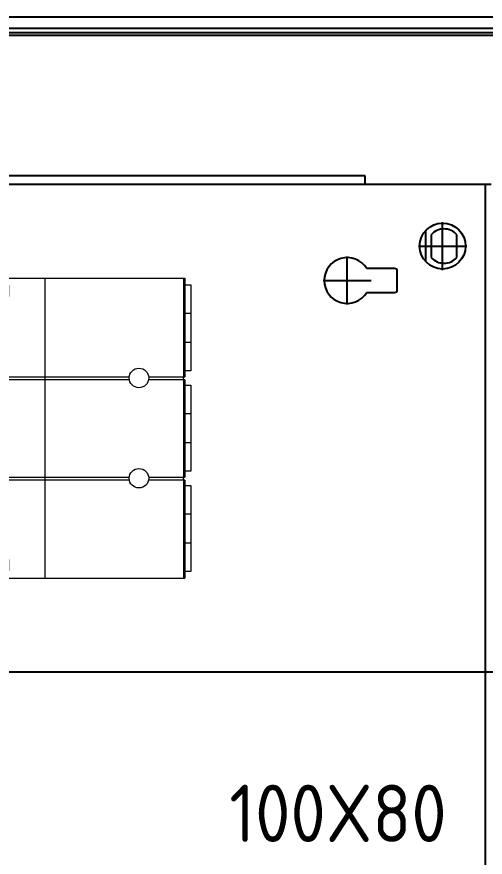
# Model space of a CAD drawing. Header units: millimetres. Extents: x 37984 to 70752, y 14140 to 37584.
# Drawn here: x 39397.6 to 39561, y 28474.7 to 28767.9 of the extents above; entities that cross this region are included whole.
import ezdxf

# ---------------------------------------------------------------- set-up
doc = ezdxf.new("R2010")
doc.units = ezdxf.units.MM
doc.layers.add('! NO PLOT !', color=7, linetype='Continuous', true_color=0xff75dd, plot=False)
doc.layers.add('000-PI-Oprema', color=30, linetype='Continuous', lineweight=5)
doc.layers.add('000-PI-ORMAR', color=2, linetype='Continuous')
doc.layers.add('002-PI-Kabelska kanalica', color=150, linetype='Continuous')
doc.styles.add('PI0', font='isocpeur.ttf', dxfattribs={"width": 0.9})

# ---------------------------------------------------------------- blocks, each defined once
blk = doc.blocks.new('*U527')
at = {"layer": '002-PI-Kabelska kanalica'}
blk.add_line((-20, -100), (-20, 791), dxfattribs=at)
blk = doc.blocks.new('8606.000_montažna')
at = {"layer": '! NO PLOT !'}
for p, q in [((51165.39, 38419.52), (51165.39, 38436.32)), ((51159.39, 38433.21), (51159.39, 38422.63)), ((51161.39, 38431.89), (51161.39, 38423.95)), ((51170.39, 38423.95), (51170.39, 38431.89)), ((51156.99, 38427.92), (51173.79, 38427.92)), ((51132.09, 38407.52), (51132.09, 38424.32)), ((51148.59, 38420.12), (51138.9, 38420.12)), ((51149.59, 38412.72), (51149.59, 38419.12)), ((51123.69, 38415.92), (51140.49, 38415.92)), ((51138.9, 38411.72), (51148.59, 38411.72))]:
    blk.add_line(p, q, dxfattribs=at)
blk.add_circle((51165.39, 38427.92), 8, dxfattribs=at)
for centre, radius, start, end in [((51165.89, 38427.92), 6, 41.4096, 138.5904), ((51132.09, 38415.92), 8, 31.6682, 328.3318), ((51165.89, 38427.92), 6, 221.4096, 318.5904), ((51148.59, 38419.12), 1, 0, 90), ((51148.59, 38412.72), 1, 270, 0)]:
    blk.add_arc(centre, radius, start, end, dxfattribs=at)
at = {"layer": '000-PI-ORMAR'}
for p, q in [((51138.39, 38452.42), (50727.39, 38452.42)), ((51138.39, 38449.42), (51138.39, 38452.42)), ((51138.39, 38449.42), (50727.39, 38449.42)), ((51182.39, 38449.42), (51138.39, 38449.42))]:
    blk.add_line(p, q, dxfattribs=at)
blk = doc.blocks.new('spojnica')
at = {"layer": '! NO PLOT !', "transparency": 33554687}
blk.add_line((44763.49, 28809.4), (44763.49, 26919.4), dxfattribs=at)
blk = doc.blocks.new('LV429517')
at = {"layer": '000-PI-Oprema'}
for p, q in [((47879.24, 38468.75), (47879.24, 38470.9)), ((47879.24, 38470.9), (47909.24, 38470.9)), ((47889.24, 38470.9), (47889.24, 38468.75)), ((47899.24, 38468.75), (47899.24, 38470.9)), ((47909.24, 38470.9), (47909.24, 38468.75)), ((47914.24, 38468.75), (47914.24, 38470.9)), ((47914.24, 38470.9), (47944.24, 38470.9)), ((47924.24, 38470.9), (47924.24, 38468.75)), ((47934.24, 38468.75), (47934.24, 38470.9)), ((47944.24, 38470.9), (47944.24, 38468.75)), ((47949.24, 38468.75), (47949.24, 38470.9)), ((47949.24, 38470.9), (47979.24, 38470.9)), ((47959.24, 38470.9), (47959.24, 38468.75)), ((47969.24, 38468.75), (47969.24, 38470.9)), ((47979.24, 38470.9), (47979.24, 38468.75)), ((47876.89, 38393.35), (47876.89, 38468.75)), ((47876.89, 38468.75), (47911.36, 38468.75)), ((47876.89, 38468.26), (47911.36, 38468.26)), ((47911.36, 38456.13), (47911.36, 38468.75)), ((47911.36, 38468.15), (47912.36, 38468.15)), ((47912.36, 38468.75), (47912.36, 38456.09)), ((47912.36, 38468.75), (47946.36, 38468.75)), ((47912.36, 38468.26), (47946.36, 38468.26)), ((47946.36, 38456.13), (47946.36, 38468.75)), ((47946.36, 38468.15), (47947.36, 38468.15)), ((47947.36, 38468.75), (47947.36, 38456.09)), ((47947.36, 38468.75), (47981.59, 38468.75)), ((47947.36, 38468.26), (47981.59, 38468.26)), ((47981.59, 38393.35), (47981.59, 38468.75)), ((47911.36, 38396.65), (47911.36, 38449.37)), ((47912.36, 38449.41), (47912.36, 38396.65)), ((47946.36, 38396.65), (47946.36, 38449.37)), ((47947.36, 38449.41), (47947.36, 38396.65)), ((47981.59, 38420), (47876.89, 38420)), ((47879.39, 38407.3), (47879.39, 38406.05)), ((47883.39, 38407.3), (47879.39, 38407.3)), ((47880.59, 38405.31), (47880.59, 38406.3)), ((47880.59, 38406.3), (47882.19, 38406.3)), ((47882.19, 38406.3), (47882.19, 38405.31)), ((47883.39, 38406.05), (47883.39, 38407.3)), ((47979.09, 38407.3), (47975.09, 38407.3)), ((47975.09, 38407.3), (47975.09, 38406.05)), ((47976.29, 38406.3), (47977.89, 38406.3)), ((47976.29, 38405.31), (47976.29, 38406.3)), ((47977.89, 38406.3), (47977.89, 38405.31)), ((47979.09, 38406.05), (47979.09, 38407.3)), ((47943.74, 38403.6), (47934.74, 38403.6)), ((47934.74, 38403.6), (47934.74, 38398.4)), ((47943.74, 38398.4), (47943.74, 38403.6)), ((47958.74, 38403.6), (47949.74, 38403.6)), ((47949.74, 38403.6), (47949.74, 38398.4)), ((47958.74, 38398.4), (47958.74, 38403.6)), ((47882.29, 38402.4), (47880.48, 38402.4)), ((47934.74, 38402.4), (47937.09, 38402.4)), ((47938.59, 38398.4), (47938.59, 38400.9)), ((47941.61, 38401.6), (47943.74, 38401.6)), ((47941.61, 38398.85), (47941.61, 38401.6)), ((47949.74, 38401.6), (47951.86, 38401.6)), ((47951.86, 38401.6), (47951.86, 38398.85)), ((47954.85, 38400.9), (47954.85, 38398.4)), ((47956.39, 38402.4), (47958.74, 38402.4)), ((47976.18, 38402.4), (47977.99, 38402.4)), ((47889.44, 38398.6), (47889.44, 38396)), ((47899.04, 38396), (47899.04, 38398.6)), ((47924.44, 38398.6), (47924.44, 38396)), ((47934.04, 38396), (47934.04, 38398.6)), ((47934.74, 38398.4), (47943.74, 38398.4)), ((47943.74, 38398.85), (47941.61, 38398.85)), ((47951.86, 38398.85), (47949.74, 38398.85)), ((47949.74, 38398.4), (47958.74, 38398.4)), ((47959.44, 38398.6), (47959.44, 38396)), ((47969.04, 38396), (47969.04, 38398.6)), ((47912.36, 38396.65), (47911.36, 38396.65)), ((47947.36, 38396.65), (47946.36, 38396.65)), ((47876.89, 38393.35), (47881.94, 38393.35)), ((47881.94, 38388.5), (47881.94, 38393.35)), ((47981.59, 38393.35), (47976.54, 38393.35)), ((47976.54, 38393.35), (47976.54, 38388.5)), ((47881.94, 38388.5), (47942.33, 38388.5)), ((47976.54, 38388.5), (47951.15, 38388.5)), ((47946.45, 38384.1), (47947.03, 38384.1))]:
    blk.add_line(p, q, dxfattribs=at)
for centre, radius in [((47911.74, 38452.75), 3.4), ((47946.74, 38452.75), 3.4), ((47881.39, 38401.8), 1.1), ((47977.09, 38401.8), 1.1), ((47894.24, 38398.6), 0.87), ((47929.24, 38398.6), 0.87), ((47964.24, 38398.6), 0.87), ((47894.24, 38396), 0.87), ((47929.24, 38396), 0.87), ((47964.24, 38396), 0.87)]:
    blk.add_circle(centre, radius, dxfattribs=at)
for centre, radius, start, end in [((47881.39, 38401.8), 4.7, 115.1843, 163.2267), ((47881.39, 38401.8), 4.7, 196.7733, 64.8157), ((47881.39, 38401.8), 3.6, 102.8396, 77.1604), ((47894.24, 38398.6), 4.8, 0, 180), ((47929.24, 38398.6), 4.8, 0, 180), ((47964.24, 38398.6), 4.8, 0, 180), ((47977.09, 38401.8), 4.7, 115.1843, 343.2238), ((47977.09, 38401.8), 3.6, 102.8396, 77.1604), ((47977.09, 38401.8), 4.7, 16.7762, 64.8157), ((47937.09, 38400.9), 1.5, 0.0001, 89.9352), ((47956.36, 38400.89), 1.51, 88.9208, 179.4566), ((47894.24, 38396), 4.8, 180, 0), ((47929.24, 38396), 4.8, 180, 0), ((47964.24, 38396), 4.8, 180, 0), ((47946.74, 38388.5), 4.41, 180, 266.2081), ((47946.74, 38388.5), 4.41, 273.7919, 0)]:
    blk.add_arc(centre, radius, start, end, dxfattribs=at)
blk = doc.blocks.new('SE_krov_300mm')
at = {"layer": '000-PI-ORMAR'}
for p, q in [((-485, 6.5), (507, 6.5)), ((466.5, 0), (-466.5, 0))]:
    blk.add_line(p, q, dxfattribs=at)

msp = doc.modelspace()

# ---------------------------------------------------------------- linework, layer by layer
at = {"layer": '000-PI-ORMAR'}
for p, q in [((39029.922, 28767.904), (39597.422, 28767.904)), ((39029.922, 28763.904), (39597.422, 28763.904)), ((39609.684, 28761.404), (39017.684, 28761.404)), ((39029.922, 28762.404), (39597.422, 28762.404))]:
    msp.add_line(p, q, dxfattribs=at)

# ---------------------------------------------------------------- block references
msp.add_blockref('SE_krov_300mm', (39498.672, 28761.404))
at = {"rotation": 270}
msp.add_blockref('*U527', (39164.172, 28519.404), dxfattribs=at)
at = {"layer": '000-PI-Oprema'}
for name, p in [('8606.000_montažna', (-11619.223, -9740.014)), ('spojnica', (-5202.464, -100))]:
    msp.add_blockref(name, p, dxfattribs=at)
at = {"layer": '000-PI-Oprema', "ltscale": 0.25, "rotation": 270}
msp.add_blockref('LV429517', (987.471, 76553.655), dxfattribs=at)

# ---------------------------------------------------------------- texts
at = {"insert": (39509.672, 28490.006), "char_height": 20, "width": 16.78721, "attachment_point": 5, "style": 'PI0'}
msp.add_mtext('100X{\\fISOCPEUR|b0|i0|c238|p34;8}0', dxfattribs=at)

doc.saveas('drawing.dxf')
